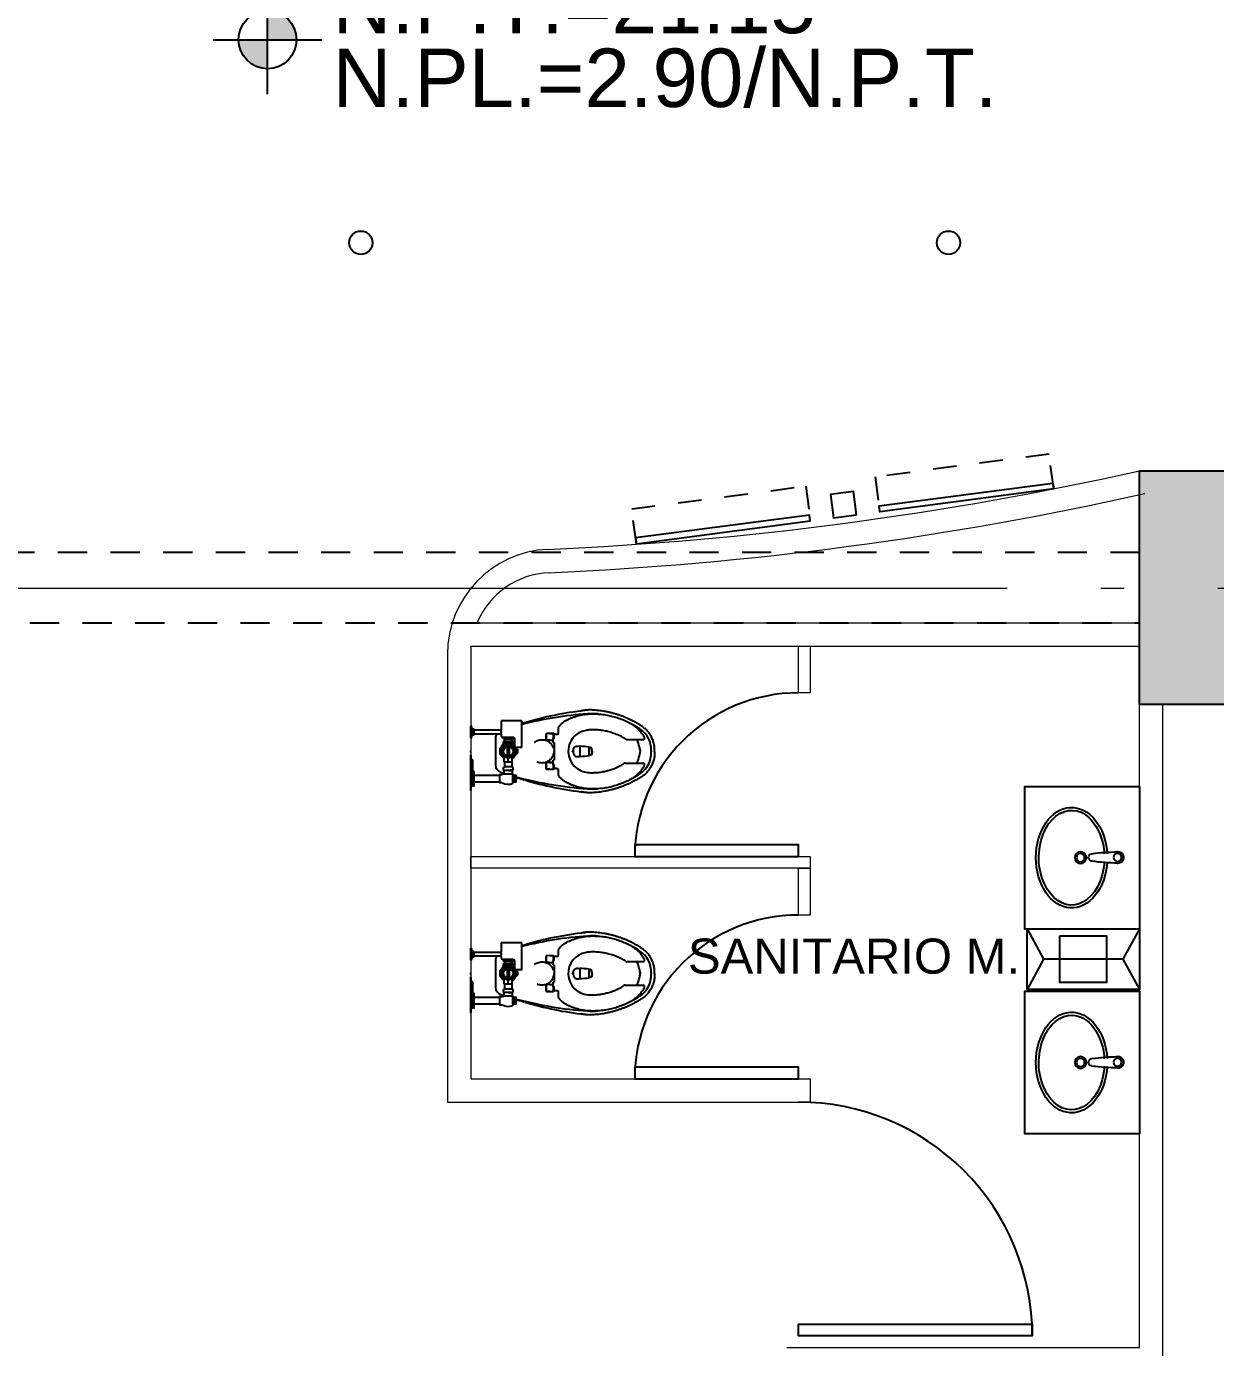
# Model space of a CAD drawing. Header units: metres. Extents: x -22 to 564, y 0 to 143.
# Drawn here: x 225.34 to 230.43, y 37.63 to 43.28 of the extents above; entities that cross this region are included whole.
import ezdxf

# ---------------------------------------------------------------- set-up
doc = ezdxf.new("R2010")
doc.units = ezdxf.units.M
for name, pattern in [('EJES630', [6.3, 5.5, -0.4, 0, -0.4]), ('XREF 2N NEURO-ONCOLOGIA$0$HIDDE100', [0.16, 0.1, -0.06]), ('XREF 2N NEURO-ONCOLOGIA$0$HIDDEN2', [0.1875, 0.125, -0.0625])]:
    doc.linetypes.add(name, pattern=pattern)
doc.layers.add('EJES', color=11, linetype='EJES630', lineweight=0)
doc.layers.add('XREF 2N NEURO-ONCOLOGIA$0$MUROS DE TABLAROCA', color=150, linetype='Continuous', lineweight=13)
for name, color, linetype in [('NIVELES', 9, 'Continuous'), ('TEXTO', 7, 'Continuous'), ('XREF 2N NEURO-ONCOLOGIA$0$-CG-M-WALL', 7, 'Continuous'), ('XREF 2N NEURO-ONCOLOGIA$0$CANCELES', 1, 'Continuous'), ('XREF 2N NEURO-ONCOLOGIA$0$COLUMNAS', 6, 'Continuous'), ('XREF 2N NEURO-ONCOLOGIA$0$CONTRAVENTEOS', 6, 'XREF 2N NEURO-ONCOLOGIA$0$HIDDEN2'), ('XREF 2N NEURO-ONCOLOGIA$0$LAMPARAS 1', 112, 'Continuous'), ('XREF 2N NEURO-ONCOLOGIA$0$MAMPARAS BAÑO', 1, 'Continuous'), ('XREF 2N NEURO-ONCOLOGIA$0$MOBILIARIO', 161, 'Continuous'), ('XREF 2N NEURO-ONCOLOGIA$0$Mobiliario Fijo', 40, 'Continuous'), ('XREF 2N NEURO-ONCOLOGIA$0$PUERTAS', 253, 'Continuous')]:
    doc.layers.add(name, color=color, linetype=linetype)
doc.styles.add('100 LOCALES 25', font='arial.ttf', dxfattribs={"height": 0.25})
doc.styles.add('NIVELES', font='arial.ttf', dxfattribs={"height": 0.25})

# ---------------------------------------------------------------- blocks, each defined once
blk = doc.blocks.new('XREF 2N NEURO-ONCOLOGIA$0$XR-02$0$tzf-17 con tapa')
for p, q in [((0.0436, -0.3379), (0.0434, -0.3256)), ((0.0436, -0.3255), (0.0436, -0.3536)), ((0.047, -0.3219), (0.0471, -0.3219)), ((0.0472, -0.3219), (0.052, -0.3219)), ((0.069, -0.3222), (0.0472, -0.3219)), ((0.052, -0.3219), (0.0638, -0.3219)), ((0.0638, -0.3219), (0.0688, -0.3219)), ((0.0718, -0.353), (0.0726, -0.326)), ((0.0722, -0.3384), (0.072, -0.353)), ((0.1675, -0.3381), (0.1673, -0.3258)), ((0.1675, -0.3258), (0.1675, -0.353)), ((0.171, -0.3221), (0.1711, -0.3221)), ((0.1712, -0.3221), (0.1759, -0.3221)), ((0.1929, -0.3224), (0.1712, -0.3221)), ((0.1759, -0.3221), (0.1878, -0.3221)), ((0.1878, -0.3221), (0.1927, -0.3221)), ((0.1957, -0.3542), (0.1965, -0.3262)), ((0.1962, -0.3386), (0.196, -0.3539)), ((0.013, -0.3779), (0.0136, -0.3779)), ((0.0152, -0.377), (0.0153, -0.3768)), ((0.017, -0.3758), (0.0175, -0.3758)), ((0.0175, -0.3758), (0.0411, -0.3758)), ((0.0436, -0.3536), (0.0639, -0.3539)), ((0.0438, -0.3536), (0.0438, -0.3536)), ((0.0446, -0.3536), (0.0438, -0.3536)), ((0.0438, -0.3536), (0.0438, -0.3538)), ((0.0438, -0.3538), (0.0438, -0.3539)), ((0.0464, -0.3627), (0.0438, -0.3539)), ((0.0447, -0.3536), (0.0446, -0.3536)), ((0.0447, -0.3536), (0.047, -0.3536)), ((0.0457, -0.3721), (0.0457, -0.3698)), ((0.0464, -0.3636), (0.0464, -0.3598)), ((0.0505, -0.3562), (0.0639, -0.3563)), ((0.0639, -0.353), (0.0825, -0.353)), ((0.0639, -0.353), (0.0639, -0.3563)), ((0.0835, -0.3539), (0.0835, -0.3562)), ((0.1563, -0.3562), (0.1563, -0.3539)), ((0.1572, -0.353), (0.1749, -0.353)), ((0.1759, -0.3539), (0.1759, -0.3562)), ((0.1759, -0.3539), (0.1957, -0.3542)), ((0.1959, -0.3541), (0.1934, -0.3629)), ((0.1934, -0.3598), (0.1934, -0.3636)), ((0.1941, -0.3698), (0.1941, -0.3721)), ((0.196, -0.3539), (0.1957, -0.3539)), ((0.1959, -0.3541), (0.196, -0.354)), ((0.196, -0.354), (0.196, -0.3539)), ((0.1986, -0.3758), (0.2223, -0.3758)), ((0.2223, -0.3758), (0.2228, -0.3758)), ((0.2268, -0.3779), (0.2251, -0.3779)), ((0.1173, -0.4379), (0.1141, -0.4387)), ((0.1256, -0.4387), (0.1141, -0.4387)), ((0.1224, -0.4379), (0.1256, -0.4387)), ((0.0292, -0.5014), (0.0292, -0.5014)), ((0.1415, -0.4666), (0.0983, -0.4666)), ((0.138, -0.5057), (0.1017, -0.5057)), ((0.1023, -0.5057), (0.1028, -0.5081)), ((0.1374, -0.5057), (0.137, -0.5081)), ((0.1199, -0.5182), (0.1199, -0.5191)), ((0.0698, -0.6597), (0.0698, -0.7362)), ((0.1699, -0.7362), (0.1699, -0.6674)), ((0.1137, -0.724), (0.1199, -0.724)), ((0.1261, -0.724), (0.1199, -0.724))]:
    blk.add_line(p, q)
at = {"linetype": 'XREF 2N NEURO-ONCOLOGIA$0$HIDDEN2', "ltscale": 0.25}
blk.add_circle((0.1199, -0.305), 0.05, dxfattribs=at)
for centre, radius, start, end in [((1.3634, -0.6427), 1.4264, 163.2334, 173.7464), ((-1.1228, -0.6426), 1.4255, 6.2485, 16.8299), ((0.047, -0.3255), 0.00364, 90, 180.8185), ((0.0472, -0.3255), 0.00364, 89.1815, 180), ((0.0688, -0.3255), 0.00364, 26.429, 90), ((0.0689, -0.3259), 0.00364, 358.3631, 89.1815), ((0.171, -0.3258), 0.00364, 90, 180.8185), ((0.1712, -0.3258), 0.00364, 89.1815, 180), ((0.1927, -0.3258), 0.00364, 26.429, 90), ((0.1929, -0.3261), 0.00364, 358.3631, 89.1815), ((0.1165, -0.496), 0.1575, 131.7258, 132.3304), ((0.013, -0.3799), 0.00196, 89.3673, 131.099), ((0.0136, -0.3761), 0.00184, 269.3463, 330.6492), ((0.017, -0.3777), 0.00195, 90.4112, 151.5615), ((0.0411, -0.3712), 0.00455, 270, 0), ((0.0447, -0.3536), 0.00091, 180.8185, 196.1443), ((0.0825, -0.3539), 0.00091, 0, 90), ((0.1195, -12.4585), 12.1022, 89.8216, 90.17503), ((0.1572, -0.3539), 0.00091, 90, 180), ((0.1749, -0.3539), 0.00091, 0, 90), ((0.1668, 2.1477), 2.504, 270.1875, 270.5141), ((0.1986, -0.3712), 0.00455, 180, 270), ((0.1951, -0.3539), 0.00091, 343.8557, 359.1815), ((0.2227, -0.3777), 0.00195, 28.4386, 89.5888), ((0.2268, -0.3799), 0.00198, 49.0875, 90.4462), ((0.1243, -0.4948), 0.156, 47.6682, 48.2772), ((0.12, -0.5079), 0.091, 9.2548, 175.9387), ((0.1185, -0.4367), 0.000598, 317.9323, 342.9776), ((0.1213, -0.4367), 0.000597, 196.9872, 222.103), ((0.2514, -0.5194), 0.2925, 175.9969, 184.8615), ((0.6388, -0.4383), 0.5413, 182.9967, 187.144), ((-0.387, -0.4394), 0.5292, 352.8086, 357.0508), ((-0.0117, -0.5194), 0.2925, 355.0124, 4.0031), ((0.1193, -0.5183), 0.000937, 263.4365, 309.8712), ((0.1205, -0.5183), 0.000937, 230.1288, 276.5635), ((0.0625, -0.6597), 0.00728, 0, 37.067), ((0.1772, -0.6674), 0.00728, 142.0152, 180), ((0.3718, -0.4971), 0.415, 208.3551, 213.0094), ((0.1136, -0.6649), 0.1071, 213.0094, 272.1861), ((0.1396, -0.5584), 0.1676, 245.3845, 256.7621), ((0.1396, -0.5584), 0.1676, 256.7621, 258.2805), ((0.1396, -0.5584), 0.1676, 258.2805, 261.1157), ((0.1261, -0.6649), 0.1071, 267.8139, 326.9906), ((0.1002, -0.5584), 0.1676, 278.8843, 281.7195), ((0.1002, -0.5584), 0.1676, 281.7195, 283.2379), ((0.1002, -0.5584), 0.1676, 283.2379, 294.6155), ((-0.1321, -0.4971), 0.415, 326.9906, 331.7101), ((0.0625, -0.7362), 0.00728, 238.4381, 0), ((0.1199, -0.8279), 0.056, 90, 92.1861), ((0.1199, -0.8279), 0.056, 87.8139, 90), ((0.1772, -0.7362), 0.00728, 180, 301.5619)]:
    blk.add_arc(centre, radius, start, end)
blk.add_ellipse((0.2304, -0.4263), major_axis=(-0.0713, 0.1429), ratio=0.110156, start_param=-1.280538, end_param=-1.272211)
for points, knots in [([(0.0587, -0.7424), (0.0514, -0.7379), (0.0443, -0.7332), (0.0341, -0.7253), (0.0309, -0.7226), (0.0246, -0.7167), (0.0217, -0.7136), (0.0133, -0.7038), (0.0083, -0.6969), (-0.0006, -0.6826), (-0.0046, -0.6752), (-0.0119, -0.6599), (-0.0152, -0.6521), (-0.0212, -0.6361), (-0.0239, -0.628), (-0.0288, -0.6117), (-0.031, -0.6035), (-0.0348, -0.5869), (-0.0363, -0.5785), (-0.0386, -0.5616), (-0.0394, -0.5532), (-0.0404, -0.5364), (-0.0406, -0.528), (-0.0404, -0.5112), (-0.04, -0.5028), (-0.0387, -0.4902), (-0.0381, -0.486), (-0.0367, -0.4776), (-0.0359, -0.4734), (-0.0331, -0.4608), (-0.0308, -0.4526), (-0.0269, -0.4403), (-0.0255, -0.4363), (-0.0232, -0.4303), (-0.0224, -0.4283), (-0.0208, -0.4243), (-0.0199, -0.4224), (-0.0173, -0.4165), (-0.0154, -0.4127), (-0.0112, -0.4053), (-0.0089, -0.4017), (-0.004, -0.3948), (-0.0013, -0.3915), (0.0043, -0.3853), (0.0073, -0.3823), (0.0104, -0.3795)], [0, 0, 0, 0, 0.0625, 0.0625, 0.09375, 0.09375, 0.125, 0.125, 0.1875, 0.1875, 0.25, 0.25, 0.3125, 0.3125, 0.375, 0.375, 0.4375, 0.4375, 0.5, 0.5, 0.5625, 0.5625, 0.625, 0.625, 0.6875, 0.6875, 0.71875, 0.71875, 0.75, 0.75, 0.8125, 0.8125, 0.84375, 0.84375, 0.859375, 0.859375, 0.875, 0.875, 0.90625, 0.90625, 0.9375, 0.9375, 0.96875, 0.96875, 1, 1, 1, 1]), ([(0.0457, -0.3698), (0.0457, -0.3695), (0.0457, -0.3691), (0.0459, -0.3682), (0.046, -0.3678), (0.0461, -0.3667), (0.0462, -0.3661), (0.0463, -0.3649), (0.0464, -0.3643), (0.0464, -0.3636)], [0, 0, 0, 0, 0.25, 0.25, 0.5, 0.5, 0.75, 0.75, 1, 1, 1, 1]), ([(0.0464, -0.3598), (0.0463, -0.3595), (0.0464, -0.3593), (0.0465, -0.3588), (0.0465, -0.3586), (0.0468, -0.3582), (0.0469, -0.358), (0.0472, -0.3576), (0.0474, -0.3574), (0.0477, -0.357), (0.048, -0.3569), (0.0484, -0.3566), (0.0487, -0.3565), (0.0492, -0.3564), (0.0494, -0.3563), (0.05, -0.3562), (0.0502, -0.3562), (0.0505, -0.3562)], [0, 0, 0, 0, 0.125, 0.125, 0.25, 0.25, 0.375, 0.375, 0.5, 0.5, 0.625, 0.625, 0.75, 0.75, 0.875, 0.875, 1, 1, 1, 1]), ([(0.2293, -0.3795), (0.2355, -0.3852), (0.2413, -0.3914), (0.2512, -0.4052), (0.2553, -0.4126), (0.2597, -0.4224), (0.2605, -0.4244), (0.2622, -0.4283), (0.263, -0.4303), (0.2652, -0.4363), (0.2666, -0.4404), (0.2706, -0.4527), (0.2729, -0.4609), (0.2765, -0.4775), (0.2779, -0.4858), (0.2797, -0.5026), (0.2802, -0.5111), (0.2804, -0.5281), (0.2801, -0.5367), (0.2791, -0.5537), (0.2783, -0.5622), (0.276, -0.5789), (0.2744, -0.5872), (0.2707, -0.6037), (0.2685, -0.6119), (0.2636, -0.6281), (0.2609, -0.6361), (0.2549, -0.6521), (0.2516, -0.66), (0.2442, -0.6753), (0.2402, -0.6828), (0.2335, -0.6936), (0.2311, -0.6971), (0.2261, -0.704), (0.2234, -0.7074), (0.2178, -0.7139), (0.2148, -0.717), (0.2087, -0.7228), (0.2054, -0.7255), (0.1954, -0.7332), (0.1883, -0.7379), (0.181, -0.7424)], [0, 0, 0, 0, 0.0625, 0.0625, 0.125, 0.125, 0.140625, 0.140625, 0.15625, 0.15625, 0.1875, 0.1875, 0.25, 0.25, 0.3125, 0.3125, 0.375, 0.375, 0.4375, 0.4375, 0.5, 0.5, 0.5625, 0.5625, 0.625, 0.625, 0.6875, 0.6875, 0.75, 0.75, 0.8125, 0.8125, 0.84375, 0.84375, 0.875, 0.875, 0.90625, 0.90625, 0.9375, 0.9375, 1, 1, 1, 1]), ([(0.1892, -0.3562), (0.1895, -0.3562), (0.1898, -0.3562), (0.1903, -0.3563), (0.1906, -0.3564), (0.1911, -0.3565), (0.1913, -0.3566), (0.1918, -0.3569), (0.192, -0.357), (0.1924, -0.3574), (0.1926, -0.3576), (0.1929, -0.358), (0.193, -0.3582), (0.1932, -0.3586), (0.1933, -0.3588), (0.1934, -0.3593), (0.1934, -0.3595), (0.1934, -0.3598)], [0, 0, 0, 0, 0.125, 0.125, 0.25, 0.25, 0.375, 0.375, 0.5, 0.5, 0.625, 0.625, 0.75, 0.75, 0.875, 0.875, 1, 1, 1, 1]), ([(0.1934, -0.3636), (0.1934, -0.3643), (0.1934, -0.3649), (0.1935, -0.3661), (0.1936, -0.3667), (0.1938, -0.3678), (0.1939, -0.3682), (0.194, -0.3691), (0.1941, -0.3695), (0.1941, -0.3698)], [0, 0, 0, 0, 0.25, 0.25, 0.5, 0.5, 0.75, 0.75, 1, 1, 1, 1]), ([(0.1141, -0.4387), (0.1133, -0.4389), (0.1124, -0.4391), (0.1107, -0.4395), (0.1098, -0.4397), (0.1074, -0.4404), (0.1058, -0.4412), (0.103, -0.443), (0.1019, -0.4442), (0.0999, -0.4466), (0.0992, -0.4479), (0.098, -0.4507), (0.0977, -0.4521), (0.0974, -0.4543), (0.0974, -0.455), (0.0974, -0.4565), (0.0975, -0.4572), (0.0978, -0.4608), (0.098, -0.4637), (0.0983, -0.4666)], [0, 0, 0, 0, 0.0625, 0.0625, 0.125, 0.125, 0.25, 0.25, 0.375, 0.375, 0.5, 0.5, 0.625, 0.625, 0.6875, 0.6875, 0.75, 0.75, 1, 1, 1, 1]), ([(0.1189, -0.4371), (0.1189, -0.4372), (0.1188, -0.4372), (0.1187, -0.4373), (0.1186, -0.4373), (0.1184, -0.4375), (0.1183, -0.4375), (0.1179, -0.4377), (0.1176, -0.4378), (0.1173, -0.4379)], [0, 0, 0, 0, 0.125, 0.125, 0.25, 0.25, 0.5, 0.5, 1, 1, 1, 1]), ([(0.119, -0.4369), (0.1191, -0.4366), (0.1192, -0.4363), (0.1194, -0.4359), (0.1194, -0.4357), (0.1195, -0.4355), (0.1196, -0.4355), (0.1197, -0.4353), (0.1198, -0.4353), (0.12, -0.4353), (0.12, -0.4353), (0.1202, -0.4354), (0.1202, -0.4355), (0.1203, -0.4357), (0.1204, -0.4359), (0.1205, -0.4363), (0.1206, -0.4366), (0.1207, -0.4369)], [0, 0, 0, 0, 0.25, 0.25, 0.375, 0.375, 0.4375, 0.4375, 0.5, 0.5, 0.5625, 0.5625, 0.625, 0.625, 0.75, 0.75, 1, 1, 1, 1]), ([(0.1224, -0.4379), (0.1221, -0.4378), (0.1218, -0.4377), (0.1214, -0.4375), (0.1213, -0.4375), (0.1211, -0.4373), (0.121, -0.4373), (0.1209, -0.4372), (0.1209, -0.4372), (0.1208, -0.4371)], [0, 0, 0, 0, 0.5, 0.5, 0.75, 0.75, 0.875, 0.875, 1, 1, 1, 1]), ([(0.1256, -0.4387), (0.1265, -0.4389), (0.1273, -0.4391), (0.1291, -0.4395), (0.1299, -0.4397), (0.1324, -0.4404), (0.134, -0.4412), (0.1367, -0.443), (0.1379, -0.4442), (0.1398, -0.4466), (0.1406, -0.4479), (0.1417, -0.4507), (0.1421, -0.4521), (0.1423, -0.4543), (0.1423, -0.455), (0.1423, -0.4565), (0.1422, -0.4572), (0.1419, -0.4608), (0.1417, -0.4637), (0.1415, -0.4666)], [0, 0, 0, 0, 0.0625, 0.0625, 0.125, 0.125, 0.25, 0.25, 0.375, 0.375, 0.5, 0.5, 0.625, 0.625, 0.6875, 0.6875, 0.75, 0.75, 1, 1, 1, 1]), ([(0.0292, -0.5014), (0.0289, -0.5048), (0.0288, -0.5082), (0.0286, -0.5149), (0.0286, -0.5183), (0.0288, -0.5285), (0.0291, -0.5352), (0.0303, -0.5487), (0.0312, -0.5554), (0.0335, -0.5686), (0.0349, -0.5752), (0.0382, -0.5881), (0.0401, -0.5946), (0.0443, -0.6073), (0.0465, -0.6136), (0.0516, -0.6261), (0.0545, -0.6323), (0.0608, -0.6442), (0.0642, -0.6499), (0.0683, -0.6554)], [0, 0, 0, 0, 0.0625, 0.0625, 0.125, 0.125, 0.25, 0.25, 0.375, 0.375, 0.5, 0.5, 0.625, 0.625, 0.75, 0.75, 0.875, 0.875, 1, 1, 1, 1]), ([(0.1199, -0.5182), (0.1189, -0.518), (0.1178, -0.5179), (0.1158, -0.5177), (0.1148, -0.5176), (0.1117, -0.5172), (0.1097, -0.5169), (0.1072, -0.5164), (0.1067, -0.5163), (0.1058, -0.5159), (0.1054, -0.5156), (0.1047, -0.515), (0.1044, -0.5146), (0.104, -0.5139), (0.104, -0.5134), (0.1035, -0.5114), (0.1031, -0.5098), (0.1028, -0.5081)], [0, 0, 0, 0, 0.125, 0.125, 0.25, 0.25, 0.5, 0.5, 0.5625, 0.5625, 0.625, 0.625, 0.6875, 0.6875, 0.75, 0.75, 1, 1, 1, 1]), ([(0.1192, -0.5193), (0.1172, -0.519), (0.1153, -0.5188), (0.1114, -0.5182), (0.1094, -0.5179), (0.1071, -0.5174), (0.1066, -0.5172), (0.1057, -0.5168), (0.1054, -0.5165), (0.1047, -0.5157), (0.1044, -0.5153), (0.1041, -0.5145), (0.104, -0.514), (0.1035, -0.5117), (0.1031, -0.5099), (0.1028, -0.5081)], [0, 0, 0, 0, 0.25, 0.25, 0.5, 0.5, 0.5625, 0.5625, 0.625, 0.625, 0.6875, 0.6875, 0.75, 0.75, 1, 1, 1, 1]), ([(0.1199, -0.5182), (0.1209, -0.518), (0.1219, -0.5179), (0.124, -0.5177), (0.125, -0.5176), (0.128, -0.5172), (0.1301, -0.5169), (0.1326, -0.5164), (0.1331, -0.5163), (0.134, -0.5159), (0.1344, -0.5156), (0.1351, -0.515), (0.1353, -0.5146), (0.1357, -0.5139), (0.1358, -0.5134), (0.1363, -0.5114), (0.1366, -0.5098), (0.137, -0.5081)], [0, 0, 0, 0, 0.125, 0.125, 0.25, 0.25, 0.5, 0.5, 0.5625, 0.5625, 0.625, 0.625, 0.6875, 0.6875, 0.75, 0.75, 1, 1, 1, 1]), ([(0.1206, -0.5193), (0.1225, -0.519), (0.1245, -0.5188), (0.1284, -0.5182), (0.1303, -0.5179), (0.1327, -0.5174), (0.1332, -0.5172), (0.134, -0.5168), (0.1344, -0.5165), (0.135, -0.5157), (0.1353, -0.5153), (0.1357, -0.5145), (0.1357, -0.514), (0.1362, -0.5117), (0.1366, -0.5099), (0.137, -0.5081)], [0, 0, 0, 0, 0.25, 0.25, 0.5, 0.5, 0.5625, 0.5625, 0.625, 0.625, 0.6875, 0.6875, 0.75, 0.75, 1, 1, 1, 1]), ([(0.1715, -0.6629), (0.1738, -0.66), (0.1759, -0.6569), (0.1798, -0.6506), (0.1816, -0.6474), (0.1868, -0.6376), (0.1898, -0.6308), (0.1953, -0.617), (0.1977, -0.61), (0.2021, -0.5959), (0.204, -0.5888), (0.2074, -0.5744), (0.2087, -0.5671), (0.2107, -0.5524), (0.2113, -0.545), (0.212, -0.5302), (0.2121, -0.5228), (0.2118, -0.5117), (0.2116, -0.508), (0.2111, -0.5025), (0.2109, -0.5006), (0.2105, -0.4978), (0.2104, -0.4969), (0.2101, -0.4951), (0.21, -0.4941), (0.2098, -0.4932)], [0, 0, 0, 0, 0.0625, 0.0625, 0.125, 0.125, 0.25, 0.25, 0.375, 0.375, 0.5, 0.5, 0.625, 0.625, 0.75, 0.75, 0.875, 0.875, 0.9375, 0.9375, 0.96875, 0.96875, 0.984375, 0.984375, 1, 1, 1, 1])]:
    blk.add_open_spline(points, degree=3, knots=knots)
for points, weights in [([(-0.0571, -0.5175), (-0.0576, -0.505), (-0.0563, -0.4926)], [1, 0.96771874759, 0.94216281398]), ([(-0.0563, -0.4926), (-0.0552, -0.4824), (-0.0528, -0.4725)], [0.94216281398, 0.922339074528, 0.90656203066]), ([(0.296, -0.4926), (0.295, -0.4825), (0.2926, -0.4727)], [0.94216281398, 0.922518420865, 0.906847833249]), ([(0.2968, -0.5175), (0.2974, -0.505), (0.296, -0.4926)], [1, 0.96771874759, 0.94216281398]), ([(-0.057, -0.5194), (-0.057, -0.5185), (-0.0571, -0.5175)], [1, 0.999997543195, 1]), ([(0.2967, -0.5194), (0.2967, -0.5185), (0.2968, -0.5175)], [1, 0.999997543195, 1]), ([(0.1199, -0.7862), (0.1191, -0.7862), (0.1183, -0.7862)], [1, 0.999818026965, 1])]:
    blk.add_rational_spline(points, weights, degree=2)
for points, weights, knots in [([(0.1183, -0.7862), (0.0494, -0.7889), (0.0118, -0.731), (-0.051, -0.6344), (-0.057, -0.5194)], [1, 0.869595072185, 1, 0.965853886877, 1], [0.004294, 0.004294, 0.004294, 0.32836, 0.32836, 0.9293445, 0.9293445, 0.9293445]), ([(0.1199, -0.7862), (0.1207, -0.7862), (0.1215, -0.7862), (0.1904, -0.7889), (0.228, -0.731), (0.2907, -0.6344), (0.2967, -0.5194)], [1, 0.999818026965, 1, 0.869595072185, 1, 0.965853886877, 1], [0, 0, 0, 0.004294, 0.004294, 0.32836, 0.32836, 0.9293445, 0.9293445, 0.9293445])]:
    blk.add_rational_spline(points, weights, degree=2, knots=knots)
blk.add_wipeout([(-0.0153, -0.014), (-0.028, -0.014), (-0.0288, -0.0139), (-0.0296, -0.0135), (-0.0302, -0.0132), (-0.0304, -0.0126), (-0.0306, -0.0121), (-0.0308, -0.0116), (-0.0308, -0.0113), (-0.0314, 0), (0.0314, 0), (0.0308, -0.0113), (0.0307, -0.012), (0.0306, -0.0122), (0.0305, -0.0124), (0.0303, -0.0127), (0.0302, -0.013), (0.03, -0.0131), (0.0297, -0.0134), (0.0294, -0.0136), (0.0291, -0.0138), (0.0288, -0.0139), (0.0284, -0.014), (0.0281, -0.014), (0.028, -0.014), (0.0153, -0.014), (0.0153, -0.1225), (0.0194, -0.1225), (0.0194, -0.141), (0.0352, -0.141), (0.0352, -0.1377), (0.0526, -0.1377), (0.0526, -0.1448), (0.0733, -0.1448), (0.0733, -0.1424), (0.0901, -0.1424), (0.0929, -0.1383), (0.0959, -0.1348), (0.1, -0.1314), (0.1035, -0.1292), (0.1072, -0.1274), (0.1111, -0.1262), (0.1168, -0.1252), (0.1225, -0.1251), (0.1274, -0.1259), (0.1315, -0.1271), (0.1344, -0.1282), (0.1381, -0.1303), (0.1403, -0.1318), (0.1427, -0.1338), (0.1448, -0.1358), (0.1464, -0.1377), (0.1477, -0.1393), (0.1481, -0.14), (0.1486, -0.1407), (0.1488, -0.1411), (0.1489, -0.1411), (0.1489, -0.1368), (0.1508, -0.1368), (0.1508, -0.1389), (0.1575, -0.1389), (0.1575, -0.1439), (0.1746, -0.1439), (0.1746, -0.1507), (0.1785, -0.1529), (0.231, -0.1529), (0.231, -0.1653), (0.1785, -0.1653), (0.1746, -0.1675), (0.1746, -0.1743), (0.1575, -0.1743), (0.1575, -0.1793), (0.1508, -0.1793), (0.1508, -0.1814), (0.1489, -0.1814), (0.1489, -0.1771), (0.1475, -0.1791), (0.1459, -0.1812), (0.1432, -0.184), (0.1412, -0.1858), (0.1386, -0.1876), (0.1353, -0.1895), (0.1319, -0.191), (0.1295, -0.1918), (0.1267, -0.1925), (0.1221, -0.1931), (0.1205, -0.1932), (0.1165, -0.193), (0.1133, -0.1926), (0.1104, -0.1919), (0.1069, -0.1907), (0.1038, -0.1892), (0.101, -0.1875), (0.0975, -0.1848), (0.0948, -0.1822), (0.0929, -0.1799), (0.0913, -0.1777), (0.0901, -0.1758), (0.0733, -0.1758), (0.0733, -0.1734), (0.0526, -0.1734), (0.0526, -0.1806), (0.0352, -0.1806), (0.0352, -0.1772), (0.0194, -0.1772), (0.0194, -0.1885), (0.0167, -0.1885), (0.0167, -0.1941), (-0.0167, -0.1941), (-0.0167, -0.1885), (-0.0194, -0.1885), (-0.0194, -0.1225), (-0.0153, -0.1225)]).dxf.layer = 'XREF 2N NEURO-ONCOLOGIA$0$Mobiliario Fijo'
for p, q in [((0.1165, 0), (0.1233, 0)), ((0.1199, 0.0034), (0.1199, -0.0034)), ((0.2269, 0), (0.1781, 0)), ((0.1001, -0.0022), (0.1057, -0.0008)), ((0.1774, -0.0007), (0.1774, -0.0026)), ((0.1774, -0.0007), (0.2277, -0.0007)), ((0.1784, -0.0037), (0.1888, -0.0067)), ((0.1888, -0.0067), (0.2163, -0.0067)), ((0.1904, -0.0086), (0.1906, -0.0154)), ((0.1906, -0.0154), (0.2145, -0.0154)), ((0.1934, -0.1306), (0.1935, -0.0154)), ((0.2116, -0.0155), (0.2116, -0.1306)), ((0.2145, -0.0154), (0.2147, -0.0086)), ((0.2163, -0.0067), (0.2265, -0.0038)), ((0.2271, 0), (0.2269, 0)), ((0.2277, -0.0025), (0.2277, -0.0007)), ((0.0612, -0.1062), (0.0609, -0.1062)), ((0.1786, -0.1062), (0.0612, -0.1062)), ((0.1786, -0.1062), (0.1788, -0.1062)), ((0.0241, -0.1423), (0.0393, -0.1423)), ((0.0379, -0.1612), (0.0396, -0.1612)), ((0.0379, -0.1612), (0.0384, -0.1789)), ((0.0393, -0.1423), (0.0399, -0.1433)), ((0.0393, -0.1423), (0.0398, -0.1593)), ((0.0396, -0.1612), (0.0398, -0.1682)), ((0.0398, -0.1593), (0.0399, -0.1645)), ((0.0398, -0.1682), (0.0399, -0.1743)), ((0.0399, -0.1433), (0.0399, -0.1403)), ((0.0399, -0.1403), (0.0515, -0.1403)), ((0.0399, -0.1433), (0.0399, -0.1809)), ((0.0399, -0.1645), (0.0399, -0.1732)), ((0.0535, -0.1424), (0.0535, -0.1461)), ((0.0753, -0.1606), (0.0914, -0.1606)), ((0.0965, -0.1591), (0.1023, -0.145)), ((0.1023, -0.1762), (0.0965, -0.1621)), ((0.1024, -0.165), (0.1024, -0.1562)), ((0.1025, -0.1563), (0.1025, -0.1649)), ((0.1045, -0.1429), (0.118, -0.1373)), ((0.1069, -0.1295), (0.1069, -0.1264)), ((0.1069, -0.1295), (0.1069, -0.1336)), ((0.1071, -0.1264), (0.1071, -0.1292)), ((0.1113, -0.1264), (0.1113, -0.1292)), ((0.1159, -0.1264), (0.1159, -0.1292)), ((0.1223, -0.1373), (0.1348, -0.1425)), ((0.1242, -0.1264), (0.1242, -0.1292)), ((0.1289, -0.1264), (0.1289, -0.1292)), ((0.1299, -0.1336), (0.1444, -0.1336)), ((0.133, -0.1264), (0.133, -0.1292)), ((0.1333, -0.1336), (0.1333, -0.1264)), ((0.1376, -0.1563), (0.1376, -0.1649)), ((0.1378, -0.145), (0.1432, -0.1579)), ((0.1378, -0.165), (0.1378, -0.1562)), ((0.1436, -0.1621), (0.138, -0.1757)), ((0.1468, -0.1406), (0.1466, -0.1376)), ((0.1475, -0.1396), (0.1475, -0.1521)), ((0.1475, -0.1431), (0.1486, -0.1431)), ((0.1475, -0.1781), (0.1475, -0.1691)), ((0.1475, -0.1691), (0.1475, -0.1816)), ((0.1486, -0.1431), (0.1492, -0.1781)), ((0.1486, -0.1431), (0.1491, -0.1439)), ((0.1495, -0.1701), (0.1491, -0.1439)), ((0.1491, -0.1439), (0.1492, -0.1439)), ((0.1492, -0.1439), (0.1497, -0.1431)), ((0.1492, -0.1439), (0.1499, -0.1773)), ((0.1503, -0.1781), (0.1497, -0.1431)), ((0.1497, -0.1431), (0.1499, -0.1431)), ((0.1499, -0.1431), (0.1505, -0.1781)), ((0.1499, -0.1431), (0.1499, -0.1431)), ((0.1499, -0.1431), (0.1503, -0.1439)), ((0.1503, -0.1439), (0.1506, -0.1622)), ((0.1503, -0.1439), (0.1505, -0.1439)), ((0.1505, -0.1439), (0.1508, -0.1433)), ((0.1505, -0.1439), (0.1507, -0.1498)), ((0.1506, -0.1622), (0.1507, -0.1703)), ((0.1507, -0.1498), (0.1508, -0.1593)), ((0.1508, -0.1593), (0.1508, -0.1605)), ((0.1508, -0.1605), (0.1508, -0.162)), ((0.1508, -0.162), (0.1508, -0.1637)), ((0.1931, -0.1305), (0.1863, -0.1305)), ((0.2509, -0.1305), (0.212, -0.1305)), ((0.2509, -0.2187), (0.2509, -0.1305)), ((-0.0132, -0.1809), (-0.0139, -0.1805)), ((-0.0132, -0.181), (-0.0132, -0.181)), ((-0.0132, -0.181), (-0.0131, -0.181)), ((-0.0131, -0.181), (-0.013, -0.181)), ((-0.0131, -0.1837), (-0.0131, -0.1814)), ((-0.0131, -0.1814), (0.0202, -0.1814)), ((-0.0131, -0.1837), (0.02, -0.1837)), ((-0.0104, -0.1867), (-0.0131, -0.1837)), ((-0.013, -0.181), (-0.012, -0.181)), ((-0.012, -0.181), (-0.0071, -0.1809)), ((0.0173, -0.1867), (-0.0104, -0.1867)), ((-0.0104, -0.1867), (-0.0102, -0.1933)), ((-0.0088, -0.1946), (0.0159, -0.1946)), ((-0.0071, -0.1809), (0.0058, -0.1807)), ((0.0058, -0.1807), (0.0094, -0.1806)), ((0.009, -0.1952), (0.009, -0.1949)), ((0.0094, -0.1806), (0.0191, -0.1805)), ((0.0171, -0.1933), (0.0173, -0.1867)), ((0.02, -0.1837), (0.0173, -0.1867)), ((0.0191, -0.1805), (0.0197, -0.1805)), ((0.02, -0.1814), (0.02, -0.1837)), ((0.0202, -0.1805), (0.0209, -0.1809)), ((0.0202, -0.1814), (0.0209, -0.181)), ((0.0241, -0.1789), (0.0384, -0.1789)), ((0.0384, -0.1789), (0.0392, -0.1775)), ((0.0392, -0.1775), (0.0393, -0.1775)), ((0.0393, -0.1775), (0.0399, -0.1785)), ((0.0399, -0.1732), (0.0399, -0.1742)), ((0.0399, -0.1809), (0.0515, -0.1809)), ((0.0535, -0.1789), (0.0535, -0.1751)), ((0.0753, -0.1751), (0.0753, -0.1777)), ((0.0753, -0.1777), (0.097, -0.1776)), ((0.1045, -0.1783), (0.1185, -0.1842)), ((0.1073, -0.1946), (0.1073, -0.1919)), ((0.1124, -0.1946), (0.1124, -0.1919)), ((0.1168, -0.1946), (0.1168, -0.1919)), ((0.1221, -0.1839), (0.1356, -0.1783)), ((0.1256, -0.1946), (0.1256, -0.1919)), ((0.1296, -0.1946), (0.1296, -0.1919)), ((0.1299, -0.1876), (0.1444, -0.1876)), ((0.1333, -0.1919), (0.1333, -0.1876)), ((0.1333, -0.1946), (0.1333, -0.1919)), ((0.1361, -0.2187), (0.1361, -0.1879)), ((0.1361, -0.1879), (0.1408, -0.1879)), ((0.1361, -0.2187), (0.2509, -0.2187)), ((0.1399, -0.1879), (0.1404, -0.1876)), ((0.1407, -0.1879), (0.1412, -0.1876)), ((0.1466, -0.1839), (0.1468, -0.1806)), ((0.1492, -0.1781), (0.1475, -0.1781)), ((0.1492, -0.1781), (0.1497, -0.1773)), ((0.1497, -0.1773), (0.1495, -0.1701)), ((0.1497, -0.1773), (0.1499, -0.1773)), ((0.1499, -0.1773), (0.1503, -0.1781)), ((0.1503, -0.1781), (0.1505, -0.1781)), ((0.1505, -0.1781), (0.1508, -0.1774)), ((0.1507, -0.1703), (0.1507, -0.1724)), ((0.1716, -0.1879), (0.1752, -0.1879))]:
    blk.add_line(p, q)
for points in [[(-0.0491, -0.0008), (-0.0489, 0)], [(-0.0489, 0), (0.1055, 0)], [(0.1057, -0.0008), (0.1055, 0)], [(-0.0491, -0.0008), (-0.0435, -0.0022)], [(-0.0487, -0.0008), (0.1053, -0.0008)], [(-0.0435, -0.0022), (0.1001, -0.0022)], [(-0.0321, -0.0025), (-0.0266, -0.0081)], [(-0.0275, -0.013), (-0.0278, -0.0069)], [(-0.0254, -0.015), (0.0323, -0.015)], [(-0.0251, -0.0087), (0.0817, -0.0087)], [(0.0344, -0.013), (0.0346, -0.0087)], [(0.0832, -0.0081), (0.0887, -0.0025)], [(-0.0119, -0.1231), (-0.0139, -0.1231), (-0.0139, -0.135)], [(0.0188, -0.1231), (0.0209, -0.1231), (0.0209, -0.135)], [(0.0231, -0.1399), (0.0233, -0.1403)], [(0.0241, -0.1412), (0.0241, -0.1789), (0.0241, -0.1799)], [(0.0391, -0.1775), (0.0388, -0.168), (0.0387, -0.1612)], [(0.0753, -0.1461), (0.0753, -0.1435), (0.0971, -0.1434)], [(0.105, -0.1632), (0.105, -0.1579), (0.1066, -0.1579), (0.1066, -0.1598), (0.1083, -0.1598), (0.1083, -0.1579), (0.11, -0.1579), (0.11, -0.1632), (0.1083, -0.1632), (0.1083, -0.1613), (0.1066, -0.1613), (0.1066, -0.1632), (0.105, -0.1632)], [(0.1062, -0.1355), (0.1064, -0.1336), (0.1103, -0.1336)], [(0.1124, -0.1618), (0.1153, -0.1618), (0.1153, -0.1632), (0.1108, -0.1632), (0.1108, -0.1579), (0.1153, -0.1579), (0.1153, -0.1593), (0.1124, -0.1593), (0.1124, -0.1618)], [(0.1125, -0.1612), (0.1149, -0.1612), (0.1149, -0.1599)], [(0.1159, -0.1579), (0.1176, -0.1579), (0.1176, -0.1618), (0.1197, -0.1618), (0.1197, -0.1632), (0.1159, -0.1632), (0.1159, -0.1579)], [(0.119, -0.1579), (0.1207, -0.1579), (0.1216, -0.1612), (0.1226, -0.1579), (0.1242, -0.1579), (0.1226, -0.1632), (0.1207, -0.1632), (0.119, -0.1579)], [(0.1263, -0.1618), (0.1292, -0.1618), (0.1292, -0.1632), (0.1246, -0.1632), (0.1246, -0.1579), (0.1292, -0.1579), (0.1292, -0.1593), (0.1263, -0.1593), (0.1263, -0.1618)], [(0.1263, -0.1612), (0.1288, -0.1612), (0.1288, -0.1599)], [(0.1296, -0.1632), (0.1313, -0.1606), (0.1296, -0.1579), (0.1314, -0.1579), (0.1323, -0.1592), (0.1331, -0.1579), (0.135, -0.1579), (0.1333, -0.1606), (0.135, -0.1632), (0.1331, -0.1632), (0.1323, -0.1619), (0.1314, -0.1632), (0.1296, -0.1632)], [(0.1729, -0.1489), (0.1729, -0.1417), (0.1772, -0.1417), (0.1772, -0.1384), (0.1786, -0.1384), (0.1786, -0.1828), (0.1772, -0.1828), (0.1772, -0.1795), (0.1729, -0.1795), (0.1729, -0.1723), (0.1772, -0.1723), (0.1772, -0.1489), (0.1729, -0.1489), (0.1729, -0.1723)], [(0.1786, -0.1833), (0.1793, -0.1793), (0.1798, -0.1585), (0.1793, -0.1419), (0.1789, -0.1387), (0.1786, -0.1379)], [(0.0234, -0.1805), (-0.0164, -0.1805)], [(-0.0131, -0.1814), (-0.0139, -0.1814), (-0.0132, -0.181), (-0.0132, -0.1809), (-0.0132, -0.1809), (-0.0132, -0.1809), (-0.0132, -0.1809), (-0.0132, -0.1809), (-0.0132, -0.1808), (-0.0132, -0.1808), (-0.0132, -0.1808), (-0.0132, -0.1808), (-0.0131, -0.1808), (-0.0131, -0.1808), (-0.013, -0.1808), (-0.0129, -0.1808), (-0.0128, -0.1808), (-0.0124, -0.1808), (-0.0115, -0.1808), (-0.0098, -0.1807), (-0.0076, -0.1807), (-0.0037, -0.1806), (0.003, -0.1806), (0.0082, -0.1805), (0.0106, -0.1805), (0.0106, -0.1805)], [(0.0209, -0.1809), (0.0209, -0.1809), (0.0209, -0.1809), (0.0209, -0.1809), (0.0209, -0.1809), (0.0209, -0.1809), (0.0209, -0.1809), (0.0209, -0.1809), (0.0209, -0.1809), (0.0208, -0.1809), (0.0207, -0.1809), (0.0201, -0.1809), (0.0173, -0.181), (0.0153, -0.181), (0.0107, -0.1811), (0.0037, -0.1812), (-0.0078, -0.1813), (-0.0098, -0.1813), (-0.0115, -0.1814), (-0.0127, -0.1814), (-0.0133, -0.1814), (-0.0135, -0.1814)], [(-0.002, -0.1952), (-0.002, -0.1949)], [(0.1411, -0.188), (0.1411, -0.1879), (0.1713, -0.1879), (0.1713, -0.1879)]]:
    blk.add_lwpolyline(points)
for points in [[(-0.0119, -0.015), (0.0188, -0.015), (0.0188, -0.1231), (-0.0119, -0.1231)], [(0.0535, -0.1461), (0.0753, -0.1461), (0.0753, -0.1751), (0.0535, -0.1751)], [(0.1069, -0.1264), (0.1333, -0.1264), (0.1333, -0.1292), (0.1069, -0.1292)], [(0.1508, -0.1814), (0.1616, -0.1814), (0.1616, -0.1398), (0.1508, -0.1398)], [(0.1508, -0.1399), (0.1571, -0.1399), (0.1571, -0.1487), (0.1508, -0.1487)], [(0.1508, -0.1517), (0.1571, -0.1517), (0.1571, -0.1694), (0.1508, -0.1694)], [(0.1616, -0.1455), (0.1729, -0.1455), (0.1729, -0.1757), (0.1616, -0.1757)], [(0.1068, -0.1919), (0.1334, -0.1919), (0.1334, -0.1946), (0.1068, -0.1946)], [(0.1126, -0.1946), (0.1275, -0.1946), (0.1275, -0.2007), (0.1126, -0.2007)], [(0.1508, -0.1725), (0.1571, -0.1725), (0.1571, -0.1813), (0.1508, -0.1813)]]:
    blk.add_lwpolyline(points, close=True)
for radius in [0.0287, 0.0208, 0.0206]:
    blk.add_circle((0.1201, -0.1606), radius)
for centre, radius, start, end in [((0.1781, -0.0007), 0.000699, 90.9528, 179.9884), ((-0.0486, 0.0038), 0.0046, 263.5947, 268.4559), ((-0.0331, -0.0035), 0.00135, 45.0725, 87.1801), ((-0.0254, -0.0129), 0.0021, 183, 270), ((-0.0251, -0.0067), 0.00204, 225, 270), ((0.0323, -0.0129), 0.0021, 270, 357), ((0.0817, -0.0067), 0.00204, 270, 315), ((0.0897, -0.0035), 0.00137, 94.7227, 134.7414), ((0.1052, 0.0033), 0.00404, 271.1487, 276.8791), ((0.1788, -0.0024), 0.0014, 186.7349, 251.2313), ((0.1884, -0.0087), 0.00201, 2.8263, 77.3063), ((0.2167, -0.0087), 0.00201, 102.6722, 177.1705), ((0.2262, -0.0024), 0.00142, 280.2182, 357.7148), ((0.227, -0.0007), 0.000699, 359.9963, 84.9523), ((0.0609, -0.1386), 0.0324, 90, 162.4418), ((0.1788, -0.1386), 0.0324, 63.0756, 90), ((0.03, -0.1604), 0.0506, 150.3792, 203.3877), ((0.0223, -0.135), 0.0014, 180, 202.3854), ((-0.0267, -0.1622), 0.0546, 24.1417, 29.2361), ((0.0248, -0.1399), 0.00152, 197.7005, 241.6179), ((1.5523, -0.6105), 1.5966, 162.4445, 162.9485), ((1.5523, -0.6105), 1.5966, 162.4418, 162.4445), ((0.4654, -0.1572), 0.4265, 180.5403, 182.731), ((0.0515, -0.1424), 0.0021, 0, 90), ((0.1201, -0.1606), 0.0342, 112.6823, 150.0864), ((0.1201, -0.1606), 0.0338, 113.03, 149.6072), ((0.1002, -0.1606), 0.00402, 157.4999, 202.5001), ((0.1061, -0.1466), 0.00402, 112.4999, 157.5001), ((0.1201, -0.3691), 0.2137, 85.2566, 94.7434), ((0.1201, 0.0479), 0.2137, 265.2566, 274.7434), ((0.1201, -0.3691), 0.2136, 85.2842, 94.7158), ((0.1201, 0.0479), 0.2136, 265.2842, 274.7158), ((0.1151, -0.1633), 0.00333, 92.771, 141.1546), ((0.1201, -0.1412), 0.00442, 60.0251, 118.4175), ((0.1289, -0.1633), 0.00333, 92.771, 141.1546), ((0.1201, -0.1606), 0.0342, 51.9601, 67.3177), ((0.1229, -0.1564), 0.0287, 52.4204, 68.7317), ((0.1338, -0.1468), 0.00445, 24.0076, 75.6524), ((0.1392, -0.1605), 0.00473, 339.5535, 33.7109), ((0.1404, -0.1386), 0.00627, 9.3541, 51.7711), ((0.1405, -0.1386), 0.00627, 9.3541, 51.7711), ((0.1522, -0.1366), 0.00562, 189.3834, 212.1713), ((0.1197, -0.1608), 0.0347, 30.4452, 36.7467), ((0.1229, -0.1588), 0.0304, 29.7018, 36.0418), ((0.1863, -0.1382), 0.00771, 89.9605, 177.6253), ((0.2025, -0.0413), 0.0897, 263.9649, 276.0445), ((1.5523, -0.6105), 1.5966, 164.9037, 175.9972), ((-0.0088, -0.1933), 0.00134, 181.5, 270), ((-0.0017, -0.1949), 0.000343, 129.5338, 173.6561), ((-0.0017, -0.1952), 0.000336, 184.2026, 265.607), ((0.0035, -0.1279), 0.0678, 265.6071, 274.393), ((1.3634, -0.6427), 1.4264, 162.7735, 163.1187), ((1.3766, -0.6451), 1.4396, 161.7644, 162.8369), ((0.0086, -0.1952), 0.000336, 274.393, 0), ((0.0086, -0.1949), 0.000384, 6.4023, 46.3389), ((0.0158, -0.1933), 0.00132, 272.56, 359.5188), ((0.0246, -0.1812), 0.0014, 109.984, 146.4949), ((0.0515, -0.1788), 0.0021, 269.9217, 358.0095), ((0.12, -0.1606), 0.0342, 209.8982, 247.1956), ((0.1201, -0.1606), 0.0338, 210.3928, 246.97), ((0.1061, -0.1746), 0.00402, 202.4999, 244.6781), ((0.1201, -0.1803), 0.00418, 247.9601, 298.5157), ((0.1201, -0.1606), 0.0338, 293.03, 298.243), ((0.1189, -0.1578), 0.0373, 292.8404, 297.3937), ((0.134, -0.1745), 0.00418, 292.9328, 343.6813), ((0.156, -0.0373), 0.1513, 264.2467, 275.9084), ((0.1405, -0.1826), 0.00627, 308.223, 348.2751), ((0.1405, -0.1826), 0.00627, 308.223, 348.2751), ((0.1525, -0.1847), 0.00586, 147.9912, 172.4866), ((0.1222, -0.1619), 0.0318, 322.8069, 330.7575), ((0.1347, -0.1706), 0.0161, 322.8448, 332.2385), ((0.175, -0.1842), 0.0037, 273.989, 13.1466), ((-1.3126, -0.6105), 1.5966, 4.0028, 14.2041), ((-1.1368, -0.6451), 1.4396, 17.1303, 17.2305), ((-1.1228, -0.6426), 1.4255, 16.8408, 17.2004)]:
    blk.add_arc(centre, radius, start, end)
blk = doc.blocks.new('XREF 2N NEURO-ONCOLOGIA$0$C-1')
at = {"layer": 'XREF 2N NEURO-ONCOLOGIA$0$-CG-M-WALL', "true_color": 0x636466}
h = blk.add_hatch(color=251, dxfattribs=at)
h.dxf.hatch_style = 1
h.paths.add_polyline_path([(-0.5, -0.5), (-0.5, 0.5), (0.5, 0.5), (0.5, -0.5)])
blk.add_lwpolyline([(-0.5, -0.5), (-0.5, 0.5), (0.5, 0.5), (0.5, -0.5)], close=True)
blk = doc.blocks.new('XREF 2N NEURO-ONCOLOGIA$0$XR-00$0$LV-2-1P')
at = {"layer": 'XREF 2N NEURO-ONCOLOGIA$0$Mobiliario Fijo'}
blk.add_circle((0, 0), 0.672, dxfattribs=at)
for centre, radius, start, end in [((0, 0), 1, 0, 198.6555), ((0, 0), 0.951, 359.5329, 180.4671), ((32.32, 0.26), 33.27, 180.4671, 187.9569), ((-32.32, 0.26), 33.27, 352.0431, 359.5329), ((0, 0), 0.999, 341.3375, 0.0036), ((0, -4.25), 0.638, 187.9569, 352.0431)]:
    blk.add_arc(centre, radius, start, end, dxfattribs=at)
blk = doc.blocks.new('XREF 2N NEURO-ONCOLOGIA$0$XR-00$0$LAVABO.NORMATIVO')
at = {"layer": 'XREF 2N NEURO-ONCOLOGIA$0$Mobiliario Fijo'}
blk.add_lwpolyline([(0.305, 0), (-0.305, 0), (-0.305, -0.49), (0.305, -0.49)], close=True, dxfattribs=at)
for radius in [0.025, 0.0175]:
    blk.add_circle((0, -0.2523), radius, dxfattribs=at)
blk.add_ellipse((0, -0.2907), major_axis=(-0.215, 0), ratio=0.709302, start_param=4.791428, end_param=10.916607, dxfattribs=at)
blk.add_open_spline([(-0.0163, -0.1507), (-0.0558, -0.153), (-0.0942, -0.1635), (-0.1837, -0.2123), (-0.2121, -0.2654), (-0.1879, -0.3629), (-0.1336, -0.4082), (0.0089, -0.4403), (0.0926, -0.4256), (0.1966, -0.3523), (0.2151, -0.2979), (0.1733, -0.2026), (0.1106, -0.1621), (0.0301, -0.1518), (0.0232, -0.1511), (0.0163, -0.1507)], degree=3, knots=[4.791428, 4.791428, 4.791428, 4.791428, 5.367357, 5.367357, 6.457084, 6.457084, 7.54681, 7.54681, 8.636537, 8.636537, 9.726264, 9.726264, 10.81599, 10.81599, 10.916607, 10.916607, 10.916607, 10.916607], dxfattribs=at)
at = {"layer": 'XREF 2N NEURO-ONCOLOGIA$0$Mobiliario Fijo', "xscale": 0.025387031332116, "yscale": 0.025387031332116, "zscale": 0.025387031332116}
blk.add_blockref('XREF 2N NEURO-ONCOLOGIA$0$XR-00$0$LV-2-1P', (0.001, -0.0938), dxfattribs=at)
blk = doc.blocks.new('XREF 2N NEURO-ONCOLOGIA$0$BOTCAM')
for p, q in [((0.17, -0.13), (-0.17, -0.13)), ((0.1, -0.13), (-0.1, -0.13))]:
    blk.add_line(p, q)
for points in [[(-0.24, -0.26), (-0.24, 0), (0.24, 0), (0.24, -0.26)], [(-0.1, -0.03), (0.1, -0.03), (0.1, -0.23), (-0.1, -0.23)]]:
    blk.add_lwpolyline(points, close=True)
for points in [[(0.24, 0), (0.17, -0.13), (0.24, -0.26)], [(-0.24, 0), (-0.17, -0.13), (-0.24, -0.26)]]:
    blk.add_lwpolyline(points)
blk = doc.blocks.new('XREF 2N NEURO-ONCOLOGIA')
at = {"layer": 'XREF 2N NEURO-ONCOLOGIA$0$CANCELES', "elevation": 0}
for points in [[(6.0237, 18.3963, 0.414214), (5.3237, 19.0963), (5.3237, 18.3963), (5.3737, 18.3963), (5.3737, 19.0963), (5.3237, 19.0963)], [(6.974, 18.3963, 0.414214), (6.274, 19.0963), (6.274, 18.3963), (6.324, 18.3963), (6.324, 19.0963), (6.274, 19.0963)]]:
    blk.add_lwpolyline(points, format="xyb", dxfattribs=at)
at = {"layer": 'XREF 2N NEURO-ONCOLOGIA$0$CONTRAVENTEOS', "elevation": 0}
blk.add_lwpolyline([(7.5739, 16.9376), (7.5739, 23.2576), (7.2739, 23.2576), (7.2739, 16.9376)], close=True, dxfattribs=at)
at = {"layer": 'XREF 2N NEURO-ONCOLOGIA$0$LAMPARAS 1'}
for centre in [(8.8989, 20.2678), (8.8989, 17.7546)]:
    blk.add_circle(centre, 0.05, dxfattribs=at)
at = {"layer": 'XREF 2N NEURO-ONCOLOGIA$0$MAMPARAS BAÑO', "linetype": 'ByBlock', "lineweight": 5, "elevation": 0}
blk.add_lwpolyline([(6.2739, 19.7977), (6.2739, 18.3463), (6.2239, 18.3463), (6.2239, 19.7977)], close=True, dxfattribs=at)
at = {"layer": 'XREF 2N NEURO-ONCOLOGIA$0$MAMPARAS BAÑO', "lineweight": 0, "elevation": 0}
for points in [[(6.0236, 18.3463), (6.0236, 18.3963), (6.2236, 18.3963), (6.2236, 18.3463)], [(6.9739, 18.3463), (6.9739, 18.3963), (7.1739, 18.3963), (7.1739, 18.3463)]]:
    blk.add_lwpolyline(points, close=True, dxfattribs=at)
at = {"layer": 'XREF 2N NEURO-ONCOLOGIA$0$Mobiliario Fijo', "linetype": 'XREF 2N NEURO-ONCOLOGIA$0$HIDDE100', "ltscale": 0.75}
for points in [[(7.6115, 19.0894), (7.7602, 19.109), (7.8581, 18.3654), (7.7094, 18.3458)], [(7.8465, 17.3048), (7.9952, 17.3244), (7.8973, 18.068), (7.7486, 18.0484)]]:
    blk.add_lwpolyline(points, dxfattribs=at)
at = {"layer": 'XREF 2N NEURO-ONCOLOGIA$0$Mobiliario Fijo'}
for points in [[(7.6115, 19.0894), (7.7094, 18.3458), (7.7342, 18.3491), (7.6363, 19.0927)], [(7.7355, 18.1475), (7.8347, 18.1606), (7.8216, 18.2597), (7.7225, 18.2467)], [(7.8465, 17.3048), (7.7486, 18.0484), (7.7734, 18.0517), (7.8712, 17.3081)]]:
    blk.add_lwpolyline(points, close=True, dxfattribs=at)
at = {"layer": 'XREF 2N NEURO-ONCOLOGIA$0$MUROS DE TABLAROCA'}
for p, q in [((7.1381, 19.8977), (5.2239, 19.8977)), ((5.2239, 19.8977), (5.2239, 18.3463)), ((7.1739, 19.7977), (5.3239, 19.7977)), ((5.3239, 19.7977), (5.3239, 18.3463)), ((7.1739, 19.7977), (7.1739, 16.9376)), ((7.2739, 19.7977), (7.2739, 16.9376)), ((4.1739, 18.4463), (4.1739, 16.9376)), ((5.3239, 18.3463), (5.2239, 18.3463)), ((4.1739, 16.9376), (6.3515, 16.9376)), ((6.4515, 16.9376), (6.9239, 16.9376)), ((1.0739, 16.8376), (6.9239, 16.8376))]:
    blk.add_line(p, q, dxfattribs=at)
for centre, radius, start, end in [((7.1381, 19.4477), 0.45, 2.5018, 90), ((7.1381, 19.4477), 0.35, 2.5018, 67.1689), ((22.0139, 20.0976), 14.54, 182.5018, 192.64065), ((22.0139, 20.0976), 14.44, 182.5018, 192.64065)]:
    blk.add_arc(centre, radius, start, end, dxfattribs=at)
at = {"layer": 'XREF 2N NEURO-ONCOLOGIA$0$PUERTAS', "elevation": 0}
blk.add_lwpolyline([(4.2239, 17.3963), (4.2239, 18.3963), (4.2739, 18.3963), (4.2739, 17.3963), (4.2239, 17.3963, 0.414214), (5.2239, 18.3963)], format="xyb", dxfattribs=at)
at = {"layer": 'XREF 2N NEURO-ONCOLOGIA$0$COLUMNAS'}
blk.add_blockref('XREF 2N NEURO-ONCOLOGIA$0$C-1', (7.4239, 16.4376, 0), dxfattribs=at)
at = {"layer": 'XREF 2N NEURO-ONCOLOGIA$0$Mobiliario Fijo', "color": 0, "xscale": 1.000021560812531, "yscale": 1.000021560812531, "zscale": 1.000021560812531, "rotation": 9.091345477371916e-07}
for p in [(5.6538, 19.7977, 0), (6.6038, 19.7977, 0)]:
    blk.add_blockref('XREF 2N NEURO-ONCOLOGIA$0$XR-02$0$tzf-17 con tapa', p, dxfattribs=at)
at = {"layer": 'XREF 2N NEURO-ONCOLOGIA$0$Mobiliario Fijo', "transparency": 33554687, "xscale": -1, "rotation": 179.999996364084}
for p in [(5.3931, 16.9376), (6.2689, 16.9376)]:
    blk.add_blockref('XREF 2N NEURO-ONCOLOGIA$0$XR-00$0$LAVABO.NORMATIVO', p, dxfattribs=at)
at = {"layer": 'XREF 2N NEURO-ONCOLOGIA$0$MOBILIARIO', "rotation": 270}
blk.add_blockref('XREF 2N NEURO-ONCOLOGIA$0$BOTCAM', (5.9647, 17.1786), dxfattribs=at)
blk = doc.blocks.new('NPT')
h = blk.add_hatch(color=256)
h.paths.add_polyline_path([(0, 0.1241), (0, 0), (0.1241, 0, 0.414214)])
h.paths.add_polyline_path([(0, 0), (-0.1241, 0, 0.414214), (0, -0.1241)])
for p, q in [((0, -0.2327), (0, 0.2327)), ((-0.2327, 0), (0.2327, 0))]:
    blk.add_line(p, q)
blk.add_circle((0, 0), 0.1241)
at = {"style": 'NIVELES'}
for p in [(0.2779, 0.028), (0.2779, -0.2879)]:
    blk.add_attdef('NIVEL', p, '', height=0.25, dxfattribs=at)

msp = doc.modelspace()

# ---------------------------------------------------------------- block references
at = {"rotation": 90}
msp.add_blockref('XREF 2N NEURO-ONCOLOGIA', (247.0412, 33.4511), dxfattribs=at)

# ---------------------------------------------------------------- next in the draw order: linework, layer by layer
at = {"layer": 'EJES'}
msp.add_line((192.0378, 40.8728), (248.5467, 40.8728), dxfattribs=at)

# ---------------------------------------------------------------- next in the draw order: block references
at = {"layer": 'NIVELES'}
ref = msp.add_blockref('NPT', (226.3747, 43.2183), dxfattribs=at)
ref.add_attrib('NIVEL', 'N.P.T.=21.15', (226.6525, 43.2462), dxfattribs={"layer": '0', "height": 0.25, "style": 'NIVELES'})
ref.add_attrib('NIVEL', 'N.PL.=2.90/N.P.T.', (226.6525, 42.9304), dxfattribs={"layer": '0', "height": 0.25, "style": 'NIVELES'})

# ---------------------------------------------------------------- next in the draw order: texts
at = {"layer": 'TEXTO', "insert": (228.0449, 39.3742, 0), "char_height": 0.15, "width": 1.674895, "attachment_point": 1, "style": '100 LOCALES 25'}
msp.add_mtext('\\pxqc;SANITARIO M.', dxfattribs=at)

doc.saveas('drawing.dxf')
